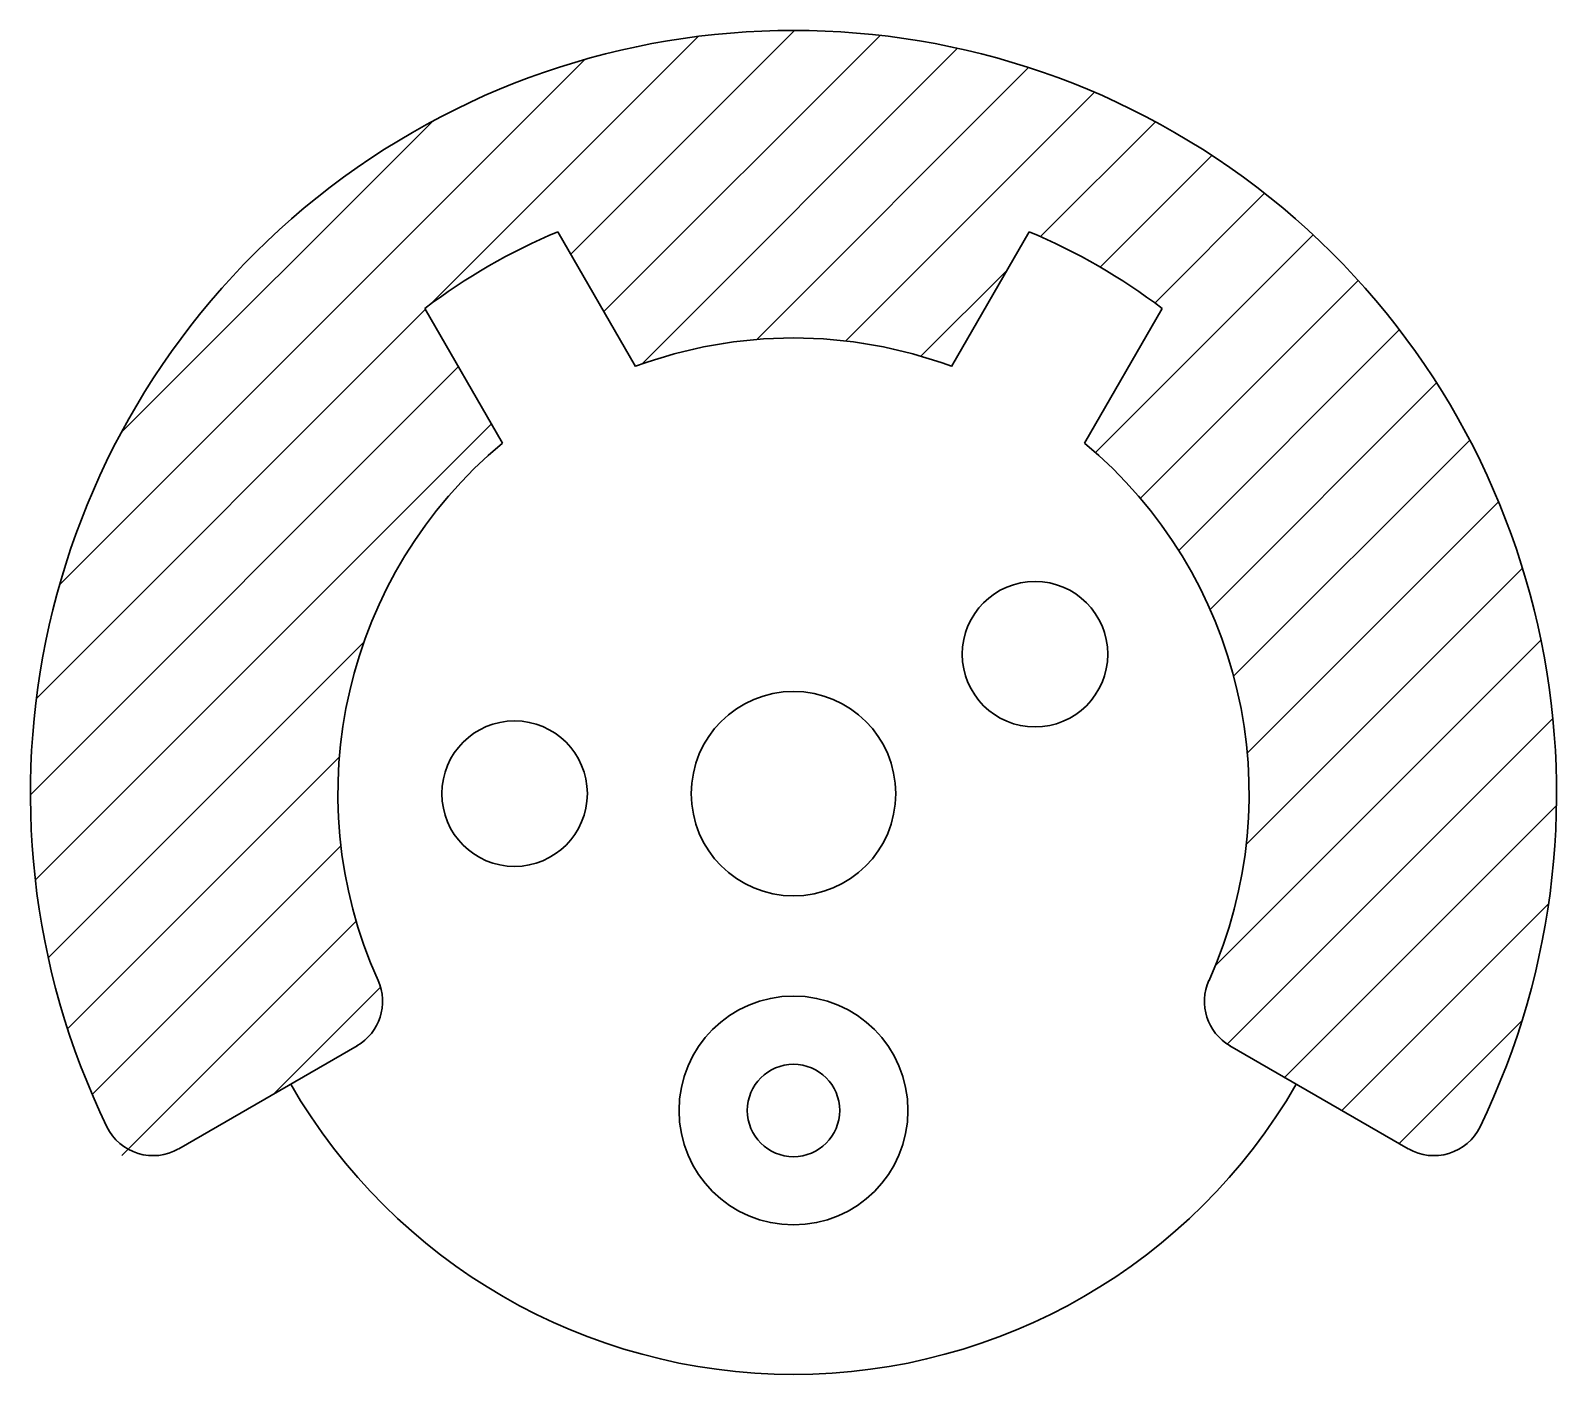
# Model space of a CAD drawing. Header units: inches. Extents: x 2252 to 3603, y 974 to 2163.
import ezdxf

# ---------------------------------------------------------------- set-up
doc = ezdxf.new("R2010")
doc.units = ezdxf.units.IN
doc.header["$MEASUREMENT"] = 0
for name, color, linetype, lineweight, plot in [('Cercuri', 30, 'Continuous', 30, False), ('Hasura', 130, 'Continuous', 30, False), ('Linii', 6, 'Continuous', 30, False)]:
    doc.layers.add(name, color=color, linetype=linetype, lineweight=lineweight, plot=plot)

msp = doc.modelspace()

# ---------------------------------------------------------------- hatches: boundary and pattern name
at = {"layer": 'Hasura'}
h = msp.add_hatch(dxfattribs=at)
h.set_pattern_fill('ANSI31', color=256, scale=452.685809)
h.set_pattern_definition([(45, (-4530.61, -2894.836), (-40.01215, 40.01215), [])])
h.paths.add_polyline_path([(2342.5, 1150.2), (2578.3, 1286.3, -0.365483), (2669.9, 1798.3), (2601.2, 1917.4, -0.0632), (2718.8, 1985.3), (2787.6, 1866.2, -0.179081), (3067.4, 1866.2), (3136.2, 1985.3, -0.0632), (3253.8, 1917.4), (3185.1, 1798.3, -0.365483), (3276.7, 1286.3), (3512.5, 1150.2, 1.732051)])

# ---------------------------------------------------------------- linework, layer by layer
at = {"layer": 'Cercuri'}
for centre, radius in [((3141.3, 1611.4), 64.4), ((2927.5, 1488), 90.5), ((2680.6, 1488), 64.4), ((2927.5, 1207.6), 101.3), ((2927.5, 1207.6), 40.9)]:
    msp.add_circle(centre, radius, dxfattribs=at)
for centre, radius, start, end in [((2927.5, 1488), 675.5, 334.1193, 205.8807), ((2927.5, 1488), 403.3, 69.6941, 110.3059), ((2927.5, 1488), 403.3, 129.6941, 204.2074), ((2927.5, 1488), 403.3, 335.7926, 50.3059), ((2518.4, 1304.1), 45.3, 300, 24.2074), ((3336.6, 1304.1), 45.3, 155.7926, 240), ((2927.5, 1488), 514, 210, 330), ((2360.5, 1212.9), 45.3, 205.8807, 300), ((3494.5, 1212.9), 45.3, 240, 334.1193)]:
    msp.add_arc(centre, radius, start, end, dxfattribs=at)
at = {"layer": 'Linii'}
for p, q in [((2787.6, 1866.2), (2718.8, 1985.3)), ((3067.4, 1866.2), (3136.2, 1985.3)), ((2669.9, 1798.3), (2601.2, 1917.4)), ((3185.1, 1798.3), (3253.8, 1917.4)), ((2541.1, 1264.9), (2383.2, 1173.7)), ((3313.9, 1264.9), (3471.8, 1173.7))]:
    msp.add_line(p, q, dxfattribs=at)
for start, end in [(112.7675, 127.2325), (52.7675, 67.2325)]:
    msp.add_arc((2927.5, 1488), 539.4, start, end, dxfattribs=at)

doc.saveas('drawing.dxf')
